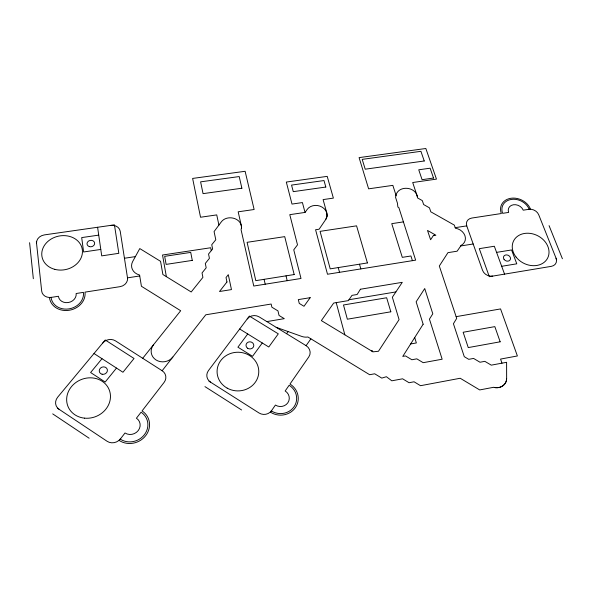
<?xml version="1.0" encoding="UTF-8"?>
<svg xmlns="http://www.w3.org/2000/svg" width="592" height="592" viewBox="0 0 592 592"><rect width="100%" height="100%" fill="white"/><g stroke="black" fill="none" stroke-linecap="round" stroke-linejoin="round"><path stroke-width="0.89" d="M327.08 215.444L327.05 215.888M327.087 214.992L327.073 214.548M506.626 378.665L506.597 379.183M276.175 327.317L301.728 336.411A11.5 10.382 11.7 0 0 307.307 337.077L307.884 336.989L369.645 374.714L374.699 373.789L381.788 378.11L386.406 376.712L391.808 380.811L402.612 378.806L409.05 382.721L414.06 381.788L420.52 385.703L460.206 378.258L479.705 389.936L493.632 387.279C499.552 389.277 506.937 384.896 506.641 378.318L506.604 362.304L491.271 365.153L484.841 361.342L480.001 362.237L473.585 358.434L468.738 359.329L464.269 356.673L453.42 323.728L456.698 318.385L439.316 266.008L447.959 252.651L457.12 251.193L461.205 245.34A10.797 8.947 22 0 0 464.972 235.771A10.797 8.947 22 0 0 455.389 228.216L454.308 225.101L430.798 211.81L429.459 207.836L423.635 204.551L422.318 200.607L417.471 197.876C416.835 185.932 396.462 184.467 395.574 197.365L397.432 203.16L397.883 207.03L398.838 207.57L415.651 260.147L327.502 274.244L315.573 229.74L319.125 229.208L325.741 219.469L327.028 216.147L326.695 212.587A10.752 9.072 10.6 0 0 317.704 205.55A10.752 9.072 10.6 0 0 307.122 209.516L305.095 212.417L289.784 214.659L297.502 244.859L293.758 249.824L301.002 278.477L253.761 286.032L241.077 229.77L241.432 228.046M241.418 228.253L241.462 227.128M506.537 379.701L506.456 380.205M326.991 216.324L326.902 216.761M506.338 380.708L506.204 381.196M326.799 217.197L326.658 217.619M506.034 381.677L505.849 382.151M326.503 218.041L326.318 218.448M505.627 382.602L505.39 383.054M326.111 218.848L325.881 219.24M505.117 383.475L504.828 383.89M271.351 410.929A16.398 15.451 9.3 0 0 294.039 406.778A16.398 15.451 9.3 0 0 289.14 385.266L285.174 390.986A8.998 8.48 9.3 0 1 287.853 402.782A8.998 8.48 9.3 0 1 275.413 405.069L270.47 412.202A18.004 16.953 9.3 0 0 295.378 407.651A18.004 16.953 9.3 0 0 289.991 384.038L308.846 356.835A8.754 8.022 12 0 0 306.094 345.661L310.881 338.824M286.572 333.696L288.104 331.564M262.278 342.975L252.555 356.31L237.91 347.178L247.722 333.969M120.257 439.131A17.39 15.984 -22.6 0 0 144.389 434.713A17.39 15.984 -22.6 0 0 141.066 412.21L136.426 418.204A9.546 8.769 -22.6 0 1 138.247 430.547A9.546 8.769 -22.6 0 1 125.016 432.981L119.221 440.47A19.092 17.545 -22.6 0 0 145.721 435.623A19.092 17.545 -22.6 0 0 142.065 410.922L164.095 382.41A9.176 8.369 -13.4 0 0 162.149 370.74L205.772 314.796L271.151 304.036L271.883 307.196L277.974 310.896L279.047 315.462L284.293 318.659L266.837 321.597M142.709 358.293L180.678 310.733L141.421 286.269L139.571 274.977L139.157 274.88A11.492 9.879 -6.5 0 1 132.704 261.457L139.786 248.573L160.558 261.331L162.881 274.503L191.194 291.974L202.908 277.367L202.035 272.956L206.186 267.791L205.306 263.44L209.427 258.341L208.547 254.027L212.624 248.995L211.744 244.733L215.791 239.753L214.075 231.583L221.186 222.037C226.558 214.467 241.292 217.53 241.477 227.372M116.491 368.069L105.176 382.032L90.606 372.531L102.002 358.7M504.51 384.289L504.177 384.667M503.814 385.022L503.444 385.37M503.037 385.681L502.623 385.984M502.186 386.258L501.735 386.509M501.261 386.739L500.78 386.946M500.284 387.124L499.774 387.286M499.248 387.412L498.723 387.523M371.487 350.945L372.464 350.767L372.723 351.692M410.648 343.967L416.354 342.946L414.711 337.558M456.129 316.653L500.558 308.928L517.386 355.962L500.558 359.078L501.979 363.162M348.969 299.744L395.885 291.93M501.683 266.296L516.779 263.817L511.577 249.957L496.577 252.377M460.45 246.006L473.178 243.985M51.067 297.421A16.398 13.971 -14 0 0 68.946 308.898A16.398 13.971 -14 0 0 83.42 292.374L76.161 293.506A8.998 7.666 -14 0 1 68.213 302.549A8.998 7.666 -14 0 1 58.408 296.274L49.484 297.665A17.997 15.333 -14 0 0 69.101 310.282A17.997 15.333 -14 0 0 84.989 292.13L119.991 286.669A8.762 7.533 -9.3 0 0 127.502 277.855L139.734 275.961M455.196 227.661L466.748 225.878A8.029 6.564 22.6 0 1 471.809 218.048L501.335 213.527A15.917 12.728 24.2 0 1 510.866 198.276A15.917 12.728 24.2 0 1 530.476 209.072L523.224 210.182A7.962 6.364 24.2 0 0 513.412 204.758A7.962 6.364 24.2 0 0 508.654 212.41L502.638 213.335A14.504 11.596 24.2 0 1 511.325 199.423A14.504 11.596 24.2 0 1 529.189 209.272M403.418 221.889L391.749 223.658L402.294 257.357L410.929 255.988L412.417 260.665M124.438 258.253L135.368 256.61M100.788 249.439L83.613 251.977L81.689 237.592L98.731 235.128M498.183 387.597L497.635 387.656M497.088 387.679L496.525 387.686M495.97 387.656L495.408 387.612M494.845 387.531L494.283 387.434M306.094 345.661L259.222 316.927A8.673 7.837 4.2 0 0 247.234 318.925M239.679 328.997L268.783 347.001L278.299 333.844L249.38 316.076L208.428 370.629A9.006 8.34 -4.2 0 0 210.648 382.232M209.006 381.189L258.993 412.964A9.058 8.577 5.1 0 0 271.573 410.611M204.958 386.62L241.588 409.975M162.149 370.74L115.484 340.866A9.161 8.11 -15.1 0 0 102.771 342.983M94.002 353.52L122.958 372.25L134.036 358.471L105.25 340L57.713 397.136A9.642 8.54 -23.8 0 0 59.052 409.272M57.417 408.184L107.122 441.299A9.664 8.828 -25.2 0 0 120.516 438.798M52.71 413.882L89.133 438.221M549.065 225.633L562.4 258.756M556.65 259.703L538.713 214.755A7.985 6.357 25.1 0 0 528.871 209.316M504.554 274.133L494.335 246.257L479.283 248.662L489.303 276.671L551.367 266.341A8.236 6.645 28.1 0 0 556.036 258.171M466.748 225.878L482.524 270.285A8.273 6.875 25.8 0 0 492.699 276.101M434.373 234.365L434.72 235.401M396.181 195.789L392.844 185.363L368.624 188.833L359.085 157.613L425.84 148.503L436.467 179.11L412.698 182.521L417.094 195.774M359.485 264.202L360.839 268.909M417.227 196.263L417.286 196.64M338.232 267.584L339.534 272.32M336.204 302.63L344.855 334.828M305.021 212.424L302.416 202.575L292.004 204.077L286.313 182.062L327.213 176.364L333.377 198.113L323.099 199.593L326.865 213.209M286.01 275.85L287.194 280.682M264.084 279.335L265.209 284.197M241.277 225.522L238.176 211.81L254.131 209.509L245.125 171.288L192.622 178.429L200.533 217.242L216.739 214.903L218.914 225.093M326.962 213.653L327.028 214.104M211.277 250.66L210.678 247.752L162.526 255.019L166.374 276.664M127.502 277.855L120.213 231.213A8.532 7.148 -7.4 0 0 110.719 225.389M97.599 227.269L101.713 255.877L118.822 253.324L114.448 224.856L44.422 234.891A8.769 7.237 -12.1 0 0 36.541 243.319M36.371 241.714L41.692 291.109A9.021 7.622 -14.7 0 0 51.467 297.354M29.6 242.698L33.337 278.714M172.827 357.05A12.018 10.856 -10 0 1 156.029 359.958A12.018 10.856 -10 0 1 153.513 344.773M360.402 289.236L357.146 294.498L352.011 295.349L348.37 300.603L333.681 303.052L321.36 320.612L372.982 351.848L378.466 351.263L399.075 319.621L392.355 297.243L402.271 282.332L360.402 289.236M423.147 324.231L402.76 356.421L405.513 355.925L411.869 359.744L416.812 358.848L423.191 362.681L442.15 359.218L429.444 319.125L432.804 313.797L424.723 288.541L416.139 301.809L423.147 324.231M433.344 235.616L430.599 239.745L427.513 230.451L435.882 235.224L433.344 235.616M310.186 297.687L303.999 306.279L299.263 303.415L298.316 299.604L310.186 297.687M226.958 281.977L219.499 291.508L231.465 289.592L228.29 274.681L226.026 277.559L226.958 281.977M500.166 341.806L468.25 347.585L463.151 332.26L494.838 326.629L500.166 341.806M390.831 311.799L347.356 319.206L343.486 304.984L386.657 297.761L390.831 311.799M294.18 274.547L255.803 280.652L247.093 242.32L284.722 236.637L294.18 274.547M367.41 262.937L330.21 268.857L320.065 231.354L356.569 225.841L367.41 262.937M192.282 260.399L166.123 264.395L164.68 256.336L190.728 252.399L192.282 260.399M433.529 178.044L422.081 179.679L418.736 169.8L430.125 168.195L433.529 178.044M325.822 187.042L293.269 191.653L291.553 185.089L323.994 180.545L325.822 187.042M424.242 160.987L365.22 169.194L362.2 159.366L420.919 151.323L424.242 160.987M241.891 188.226L203.056 193.643L200.599 181.848L239.198 176.564L241.891 188.226M89.318 246.605A3.841 3.219 -9.4 0 0 94.631 243.001A3.841 3.219 -9.4 0 0 88.541 241.085A3.841 3.219 -9.4 0 0 89.318 246.605M54.76 269.338A20.483 17.087 -11.7 0 0 82.214 248.973A20.483 17.087 -11.7 0 0 49.328 240.248A20.483 17.087 -11.7 0 0 54.76 269.338M504.058 259.363A3.648 2.997 26.1 0 0 510.171 259.829A3.648 2.997 26.1 0 0 506.745 254.908A3.648 2.997 26.1 0 0 504.058 259.363M516.083 257.076A19.07 15.436 26.8 0 0 547.652 258.068A19.07 15.436 26.8 0 0 528.182 233.226A19.07 15.436 26.8 0 0 516.083 257.076M102.105 374.24A4.137 3.693 -17.9 0 0 107.322 369.541A4.137 3.693 -17.9 0 0 100.544 368.039A4.137 3.693 -17.9 0 0 102.105 374.24M84.589 418.159A22.23 19.884 -22 0 0 109.202 389.802A22.23 19.884 -22 0 0 71.869 386.162A22.23 19.884 -22 0 0 84.589 418.159M247.634 348.266A3.907 3.574 3.1 0 0 253.79 345.758A3.907 3.574 3.1 0 0 248.292 342.109A3.907 3.574 3.1 0 0 247.634 348.266M227.18 388.137A20.853 19.336 0.2 0 0 258.778 371.924A20.853 19.336 0.2 0 0 227.824 354.652A20.853 19.336 0.2 0 0 227.18 388.137"/></g></svg>
